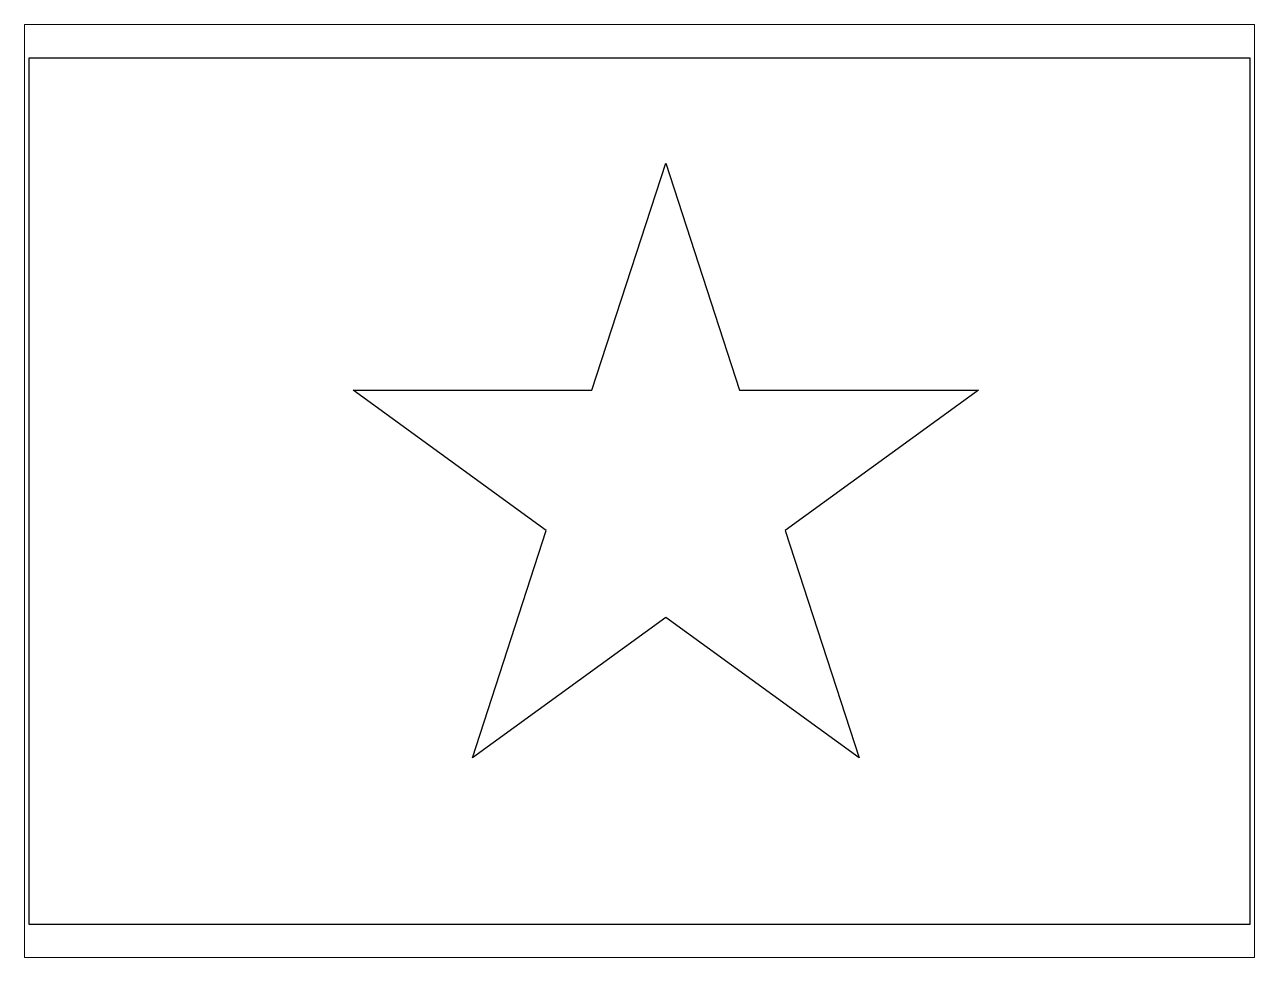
# Paper-space layout 'Layout1' of a CAD drawing. Header units: millimetres. Extents: x 26 to 231, y 20 to 176.
# The model-space entities are those that its viewports show. They can reach past a viewport. Long polylines and large blocks are cut down to what shows.
import ezdxf

# ---------------------------------------------------------------- set-up
doc = ezdxf.new("R2010")
doc.units = ezdxf.units.MM
doc.layers.add('Layer1', color=30, linetype='Continuous', lineweight=30)

msp = doc.modelspace()

# ---------------------------------------------------------------- linework, layer by layer
for p, q in [((0, 0), (0, 210)), ((296.998, 209.046), (296.998, -0.954)), ((136.915, 129.068), (154.876, 184.347)), ((154.876, 184.347), (172.837, 129.068)), ((78.792, 129.068), (136.915, 129.068)), ((125.815, 94.904), (78.792, 129.068)), ((172.837, 129.068), (230.961, 129.068)), ((230.961, 129.068), (183.938, 94.904)), ((107.853, 39.626), (125.815, 94.904)), ((183.938, 94.904), (201.899, 39.626)), ((154.876, 73.79), (107.853, 39.626)), ((201.899, 39.626), (154.876, 73.79))]:
    msp.add_line(p, q)
at = {"layer": 'Layer1'}
msp.add_lwpolyline([(0, 210), (296.998, 210), (296.998, -0.954), (0, -0.954)], close=True, dxfattribs=at)

psp = doc.layouts.get("Layout1")

# ---------------------------------------------------------------- viewports
at = {"layer": '0'}
psp.add_viewport(center=(128.5, 97.5), size=(205.6, 156), view_center_point=(148.49, 104.558), view_height=227.04233, dxfattribs=at)

doc.saveas('drawing.dxf')
